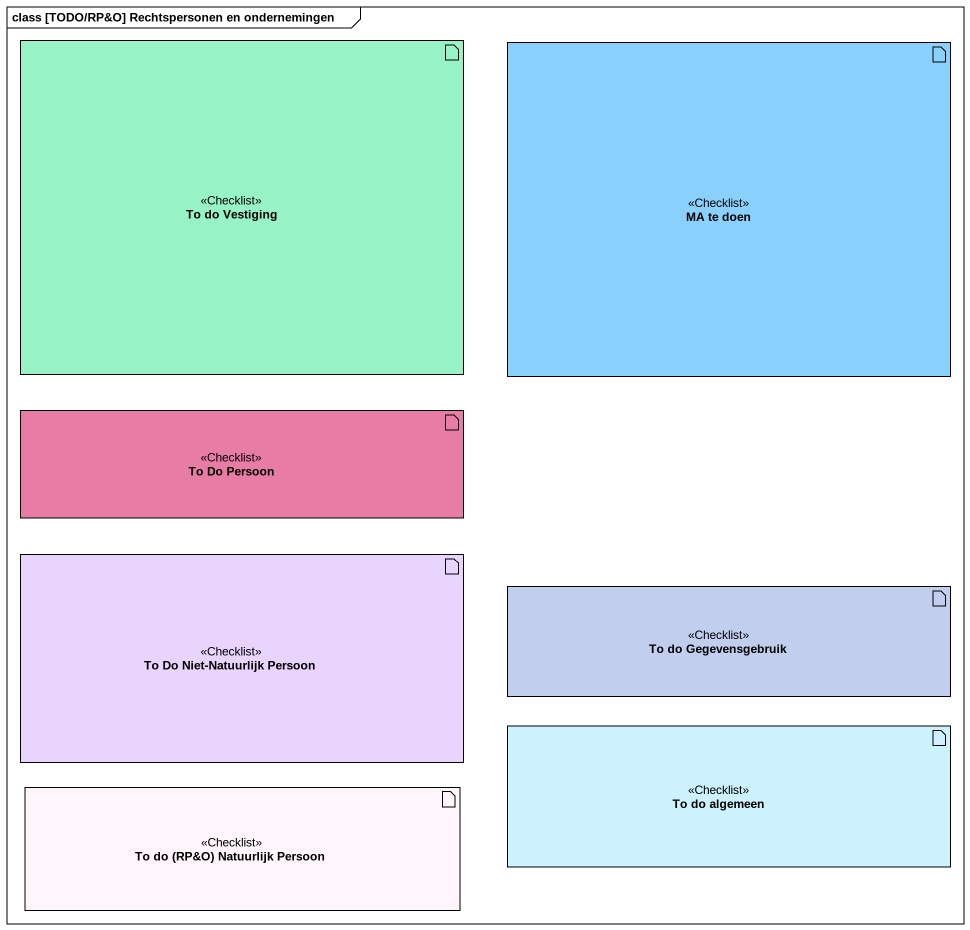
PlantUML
@startuml
mainframe class [TODO/RP&O] Rechtspersonen en ondernemingen
artifact "To do Vestiging" as To_do_Vestiging <<Checklist>> #97F3C5
artifact "MA te doen" as MA_te_doen <<Checklist>> #89D1FC
artifact "To Do Persoon" as To_Do_Persoon <<Checklist>> #E87CA4
artifact "To Do Niet-Natuurlijk Persoon" as To_Do_Niet_Natuurlijk <<Checklist>> #E9D4FE
artifact "To do Gegevensgebruik" as To_do_Gegevensgebruik <<Checklist>> #C2CEEE
artifact "To do algemeen" as To_do_algemeen <<Checklist>> #CCF2FE
artifact "To do (RP&O) Natuurlijk Persoon" as To_do_RP_O_Natuurlijk <<Checklist>> #FFF5FA
@enduml
